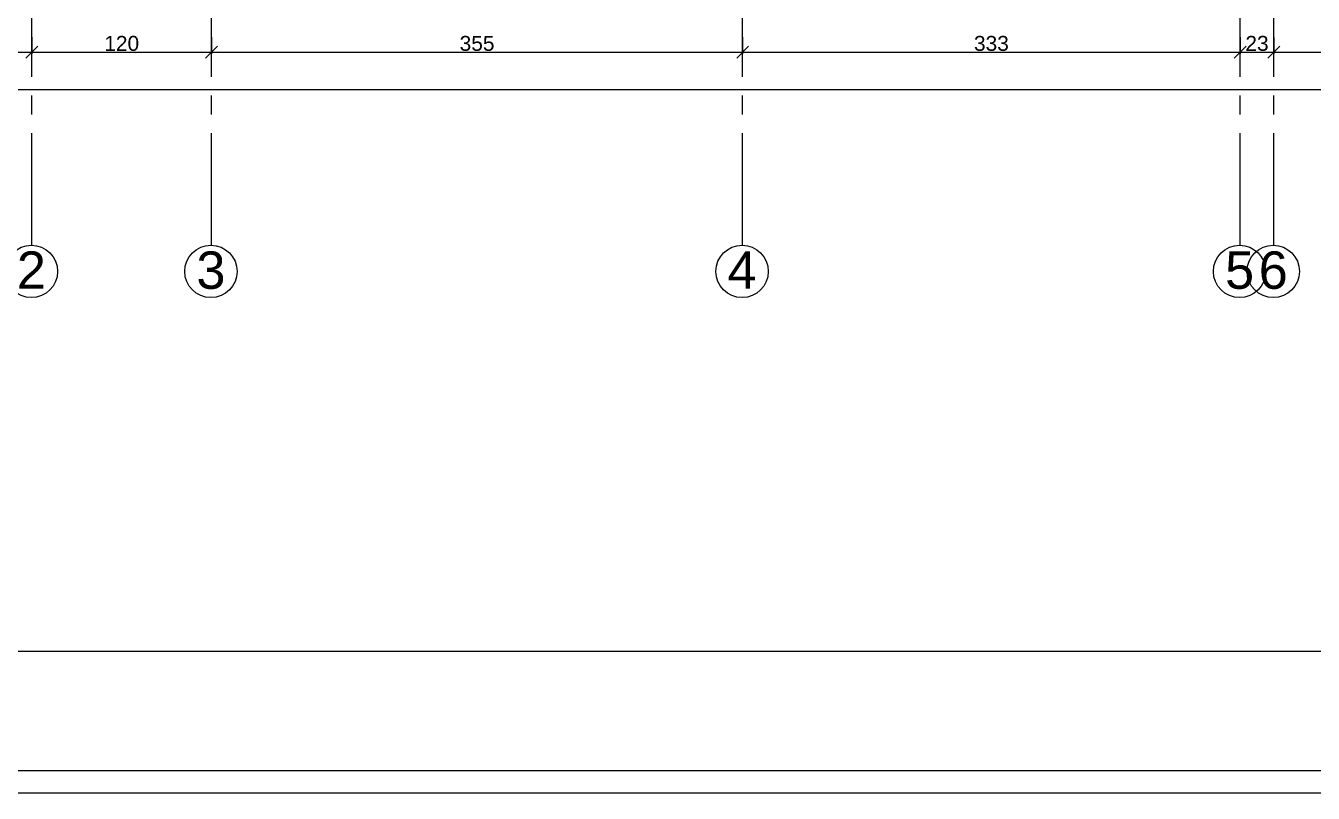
# Model space of a CAD drawing. Header units: centimetres. Extents: x 14449 to 53524, y -19051 to -10746.
# Drawn here: x 29622 to 30482, y -12946 to -12433 of the extents above; entities that cross this region are included whole.
import ezdxf

# ---------------------------------------------------------------- set-up
doc = ezdxf.new("R2010")
doc.units = ezdxf.units.CM
doc.linetypes.add('CENTER2', pattern=[112.5, 75, -12.5, 12.5, -12.5])
for name, color, linetype, lineweight in [('P-AKS', 255, 'Continuous', 5), ('P-ÖLÇÜ DIŞ', 245, 'Continuous', 9), ('rtm-sıva', 252, 'Continuous', 15)]:
    doc.layers.add(name, color=color, linetype=linetype, lineweight=lineweight)
doc.styles.add('arial_1_18', font='arial.ttf', dxfattribs={"height": 0.2})
doc.styles.get("Standard").update_dxf_attribs({"font": 'arial.ttf'})
doc.dimstyles.new('DIŞ ÖLÇÜ', dxfattribs={"dimtxt": 10, "dimasz": 8, "dimexe": 1.25, "dimexo": 0.625, "dimtad": 1, "dimdec": 0, "dimtxsty": 'Standard', "dimblk": 'OBLIQUE', "dimcen": 2.5, "dimse1": 1, "dimse2": 1, "dimclrd": 256, "dimclrt": 256, "dimadec": 0, "dimazin": 0, "dimtfac": 1, "dimtdec": 0, "dimtmove": 0, "dimatfit": 3, "dimldrblk": 'OBLIQUE', "dimfxl": 1, "dimarcsym": 0})

# ---------------------------------------------------------------- blocks, each defined once
blk = doc.blocks.new('YTUJ7U')
at = {"layer": 'P-AKS', "linetype": 'CENTER2'}
for points in [[(26340.62, -9962.63), (26340.62, -8554.55)], [(26460.62, -9962.63), (26460.62, -8554.55)], [(26815.62, -9962.63), (26815.62, -8554.55)], [(27148.12, -9962.63), (27148.12, -8554.55)], [(27170.62, -9962.63), (27170.62, -8554.55)]]:
    blk.add_lwpolyline(points, dxfattribs=at)
at = {"layer": 'P-AKS', "linetype": 'Continuous'}
for centre in [(26340.25, -9980.09), (26460.25, -9980.09), (26815.25, -9980.09), (27147.75, -9980.09), (27170.25, -9980.09)]:
    blk.add_circle(centre, 17.5, dxfattribs=at)
at = {"layer": 'P-AKS', "linetype": 'Continuous', "style": 'arial_1_18'}
for s, p in [('2', (26330.54, -9991.71)), ('3', (26450.54, -9991.71)), ('4', (26805.54, -9991.71)), ('5', (27138.04, -9991.71)), ('6', (27160.54, -9991.71))]:
    blk.add_text(s, height=25, dxfattribs=at).set_placement(p)
blk = doc.blocks.new('_Oblique')
at = {"color": 0, "linetype": 'ByBlock', "lineweight": -2}
blk.add_line((-0.5, -0.5), (0.5, 0.5), dxfattribs=at)
blk = doc.blocks.new('*D4063')
at = {"layer": 'Defpoints', "color": 0, "transparency": 16777216}
for p in [(29315.72, -12438.91), (29625.86, -12438.91), (29625.86, -12451.07)]:
    blk.add_point(p, dxfattribs=at)
at = {"layer": 'P-ÖLÇÜ DIŞ', "color": 0, "lineweight": -2, "transparency": 16777216}
for p, q in [((29315.72, -12441.07), (29315.72, -12452.32)), ((29625.86, -12441.07), (29625.86, -12452.32))]:
    blk.add_line(p, q, dxfattribs=at)
at = {"layer": 'P-ÖLÇÜ DIŞ', "lineweight": -2, "transparency": 16777216}
blk.add_line((29315.72, -12451.07), (29625.86, -12451.07), dxfattribs=at)
at = {"layer": 'P-ÖLÇÜ DIŞ', "lineweight": -2, "transparency": 16777216, "xscale": 8, "yscale": 8, "zscale": 8, "rotation": 180}
blk.add_blockref('_Oblique', (29315.72, -12451.07), dxfattribs=at)
at = {"layer": 'P-ÖLÇÜ DIŞ', "lineweight": -2, "transparency": 16777216, "xscale": 8, "yscale": 8, "zscale": 8}
blk.add_blockref('_Oblique', (29625.86, -12451.07), dxfattribs=at)
at = {"layer": 'P-ÖLÇÜ DIŞ', "transparency": 16777216, "insert": (29470.79, -12445.34), "char_height": 10, "attachment_point": 5}
blk.add_mtext('310', dxfattribs=at)
blk = doc.blocks.new('*D4064')
at = {"layer": 'Defpoints', "color": 0, "transparency": 16777216}
for p in [(29315.72, -12463.91), (32402.38, -12463.91), (32402.38, -12476.07)]:
    blk.add_point(p, dxfattribs=at)
at = {"layer": 'P-ÖLÇÜ DIŞ', "color": 0, "lineweight": -2, "transparency": 16777216}
for p, q in [((29315.72, -12466.07), (29315.72, -12477.32)), ((32402.38, -12466.07), (32402.38, -12477.32))]:
    blk.add_line(p, q, dxfattribs=at)
at = {"layer": 'P-ÖLÇÜ DIŞ', "lineweight": -2, "transparency": 16777216}
blk.add_line((29315.72, -12476.07), (32402.38, -12476.07), dxfattribs=at)
at = {"layer": 'P-ÖLÇÜ DIŞ', "lineweight": -2, "transparency": 16777216, "xscale": 8, "yscale": 8, "zscale": 8, "rotation": 180}
blk.add_blockref('_Oblique', (29315.72, -12476.07), dxfattribs=at)
at = {"layer": 'P-ÖLÇÜ DIŞ', "lineweight": -2, "transparency": 16777216, "xscale": 8, "yscale": 8, "zscale": 8}
blk.add_blockref('_Oblique', (32402.38, -12476.07), dxfattribs=at)
at = {"layer": 'P-ÖLÇÜ DIŞ', "transparency": 16777216, "insert": (30859.05, -12470.34), "char_height": 10, "attachment_point": 5}
blk.add_mtext('3087', dxfattribs=at)
blk = doc.blocks.new('*D4065')
at = {"layer": 'Defpoints', "color": 0, "transparency": 16777216}
for p in [(29625.86, -12438.91), (29745.86, -12438.91), (29745.86, -12451.07)]:
    blk.add_point(p, dxfattribs=at)
at = {"layer": 'P-ÖLÇÜ DIŞ', "color": 0, "lineweight": -2, "transparency": 16777216}
for p, q in [((29625.86, -12441.07), (29625.86, -12452.32)), ((29745.86, -12441.07), (29745.86, -12452.32))]:
    blk.add_line(p, q, dxfattribs=at)
at = {"layer": 'P-ÖLÇÜ DIŞ', "lineweight": -2, "transparency": 16777216}
blk.add_line((29625.86, -12451.07), (29745.86, -12451.07), dxfattribs=at)
at = {"layer": 'P-ÖLÇÜ DIŞ', "lineweight": -2, "transparency": 16777216, "xscale": 8, "yscale": 8, "zscale": 8, "rotation": 180}
blk.add_blockref('_Oblique', (29625.86, -12451.07), dxfattribs=at)
at = {"layer": 'P-ÖLÇÜ DIŞ', "lineweight": -2, "transparency": 16777216, "xscale": 8, "yscale": 8, "zscale": 8}
blk.add_blockref('_Oblique', (29745.86, -12451.07), dxfattribs=at)
at = {"layer": 'P-ÖLÇÜ DIŞ', "transparency": 16777216, "insert": (29685.86, -12445.34), "char_height": 10, "attachment_point": 5}
blk.add_mtext('120', dxfattribs=at)
blk = doc.blocks.new('*D4066')
at = {"layer": 'Defpoints', "color": 0, "transparency": 16777216}
for p in [(29745.86, -12438.91), (30100.86, -12436.91), (30100.86, -12451.07)]:
    blk.add_point(p, dxfattribs=at)
at = {"layer": 'P-ÖLÇÜ DIŞ', "color": 0, "lineweight": -2, "transparency": 16777216}
for p, q in [((29745.86, -12441.07), (29745.86, -12452.32)), ((30100.86, -12441.07), (30100.86, -12452.32))]:
    blk.add_line(p, q, dxfattribs=at)
at = {"layer": 'P-ÖLÇÜ DIŞ', "lineweight": -2, "transparency": 16777216}
blk.add_line((29745.86, -12451.07), (30100.86, -12451.07), dxfattribs=at)
at = {"layer": 'P-ÖLÇÜ DIŞ', "lineweight": -2, "transparency": 16777216, "xscale": 8, "yscale": 8, "zscale": 8, "rotation": 180}
blk.add_blockref('_Oblique', (29745.86, -12451.07), dxfattribs=at)
at = {"layer": 'P-ÖLÇÜ DIŞ', "lineweight": -2, "transparency": 16777216, "xscale": 8, "yscale": 8, "zscale": 8}
blk.add_blockref('_Oblique', (30100.86, -12451.07), dxfattribs=at)
at = {"layer": 'P-ÖLÇÜ DIŞ', "transparency": 16777216, "insert": (29923.36, -12445.34), "char_height": 10, "attachment_point": 5}
blk.add_mtext('355', dxfattribs=at)
blk = doc.blocks.new('*D4067')
at = {"layer": 'Defpoints', "color": 0, "transparency": 16777216}
for p in [(30100.86, -12436.91), (30433.36, -12439.91), (30433.36, -12451.07)]:
    blk.add_point(p, dxfattribs=at)
at = {"layer": 'P-ÖLÇÜ DIŞ', "color": 0, "lineweight": -2, "transparency": 16777216}
for p, q in [((30100.86, -12441.07), (30100.86, -12452.32)), ((30433.36, -12441.07), (30433.36, -12452.32))]:
    blk.add_line(p, q, dxfattribs=at)
at = {"layer": 'P-ÖLÇÜ DIŞ', "lineweight": -2, "transparency": 16777216}
blk.add_line((30100.86, -12451.07), (30433.36, -12451.07), dxfattribs=at)
at = {"layer": 'P-ÖLÇÜ DIŞ', "lineweight": -2, "transparency": 16777216, "xscale": 8, "yscale": 8, "zscale": 8, "rotation": 180}
blk.add_blockref('_Oblique', (30100.86, -12451.07), dxfattribs=at)
at = {"layer": 'P-ÖLÇÜ DIŞ', "lineweight": -2, "transparency": 16777216, "xscale": 8, "yscale": 8, "zscale": 8}
blk.add_blockref('_Oblique', (30433.36, -12451.07), dxfattribs=at)
at = {"layer": 'P-ÖLÇÜ DIŞ', "transparency": 16777216, "insert": (30267.11, -12445.34), "char_height": 10, "attachment_point": 5}
blk.add_mtext('333', dxfattribs=at)
blk = doc.blocks.new('*D4068')
at = {"layer": 'Defpoints', "color": 0, "transparency": 16777216}
for p in [(30433.36, -12439.91), (30455.86, -12440.64), (30455.86, -12451.07)]:
    blk.add_point(p, dxfattribs=at)
at = {"layer": 'P-ÖLÇÜ DIŞ', "color": 0, "lineweight": -2, "transparency": 16777216}
for p, q in [((30433.36, -12441.07), (30433.36, -12452.32)), ((30455.86, -12441.27), (30455.86, -12452.32))]:
    blk.add_line(p, q, dxfattribs=at)
at = {"layer": 'P-ÖLÇÜ DIŞ', "lineweight": -2, "transparency": 16777216}
blk.add_line((30433.36, -12451.07), (30455.86, -12451.07), dxfattribs=at)
at = {"layer": 'P-ÖLÇÜ DIŞ', "lineweight": -2, "transparency": 16777216, "xscale": 8, "yscale": 8, "zscale": 8, "rotation": 180}
blk.add_blockref('_Oblique', (30433.36, -12451.07), dxfattribs=at)
at = {"layer": 'P-ÖLÇÜ DIŞ', "lineweight": -2, "transparency": 16777216, "xscale": 8, "yscale": 8, "zscale": 8}
blk.add_blockref('_Oblique', (30455.86, -12451.07), dxfattribs=at)
at = {"layer": 'P-ÖLÇÜ DIŞ', "transparency": 16777216, "insert": (30444.61, -12445.34), "char_height": 10, "attachment_point": 5}
blk.add_mtext('23', dxfattribs=at)
blk = doc.blocks.new('*D4069')
at = {"layer": 'Defpoints', "color": 0, "transparency": 16777216}
for p in [(30455.86, -12440.64), (30668.36, -12439.37), (30668.36, -12451.07)]:
    blk.add_point(p, dxfattribs=at)
at = {"layer": 'P-ÖLÇÜ DIŞ', "color": 0, "lineweight": -2, "transparency": 16777216}
for p, q in [((30455.86, -12441.27), (30455.86, -12452.32)), ((30668.36, -12441.07), (30668.36, -12452.32))]:
    blk.add_line(p, q, dxfattribs=at)
at = {"layer": 'P-ÖLÇÜ DIŞ', "lineweight": -2, "transparency": 16777216}
blk.add_line((30455.86, -12451.07), (30668.36, -12451.07), dxfattribs=at)
at = {"layer": 'P-ÖLÇÜ DIŞ', "lineweight": -2, "transparency": 16777216, "xscale": 8, "yscale": 8, "zscale": 8, "rotation": 180}
blk.add_blockref('_Oblique', (30455.86, -12451.07), dxfattribs=at)
at = {"layer": 'P-ÖLÇÜ DIŞ', "lineweight": -2, "transparency": 16777216, "xscale": 8, "yscale": 8, "zscale": 8}
blk.add_blockref('_Oblique', (30668.36, -12451.07), dxfattribs=at)
at = {"layer": 'P-ÖLÇÜ DIŞ', "transparency": 16777216, "insert": (30562.11, -12445.34), "char_height": 10, "attachment_point": 5}
blk.add_mtext('213', dxfattribs=at)

msp = doc.modelspace()

# ---------------------------------------------------------------- linework, layer by layer
at = {"color": 2, "lineweight": 25}
for p, q in [((29037.25, -12851.25), (32689.35, -12851.25)), ((32689.35, -12931.25), (29037.25, -12931.25))]:
    msp.add_line(p, q, dxfattribs=at)
msp.add_lwpolyline([(53524.41, -12946.25), (16573.39, -12946.25)], dxfattribs=at)

# ---------------------------------------------------------------- block references
at = {"layer": 'rtm-sıva'}
msp.add_blockref('YTUJ7U', (3285.24, -2617.54), dxfattribs=at)

# ---------------------------------------------------------------- dimensions: what is measured, and where the dimension line sits
at = {"layer": 'P-ÖLÇÜ DIŞ'}
for base, p1, p2, override, picture, middle in [((29625.86, -12451.07), (29315.72, -12438.91), (29625.86, -12438.91), {"dimse1": 0, "dimse2": 0, "dimfxl": 10, "dimfxlon": 1}, '*D4063', (29470.79, -12445.34)), ((29745.86, -12451.07), (29625.86, -12438.91), (29745.86, -12438.91), {"dimse1": 0, "dimse2": 0, "dimfxl": 10, "dimfxlon": 1}, '*D4065', (29685.86, -12445.34)), ((30100.86, -12451.07), (29745.86, -12438.91), (30100.86, -12436.91), {"dimse1": 0, "dimse2": 0, "dimtmove": 1, "dimfxl": 10, "dimfxlon": 1}, '*D4066', (29923.36, -12445.34)), ((30433.36251484, -12451.07469603), (30100.86251484, -12436.91115578), (30433.36251484, -12439.910474), {"dimse1": 0, "dimse2": 0, "dimtmove": 1, "dimfxl": 10, "dimfxlon": 1}, '*D4067', (30267.11251484, -12445.34055551)), ((30455.86251484, -12451.07469603), (30433.36251484, -12439.910474), (30455.86251484, -12440.6408853), {"dimse1": 0, "dimse2": 0, "dimtmove": 1, "dimfxl": 10, "dimfxlon": 1}, '*D4068', (30444.61251484, -12445.34055551)), ((30668.36252, -12451.0747), (30455.86251, -12440.64089), (30668.36252, -12439.37347), {"dimse1": 0, "dimse2": 0, "dimtmove": 1, "dimfxl": 10, "dimfxlon": 1}, '*D4069', (30562.11251, -12445.34056)), ((32402.38, -12476.07), (29315.72, -12463.91), (32402.38, -12463.91), {"dimse1": 0, "dimse2": 0, "dimfxl": 10, "dimfxlon": 1}, '*D4064', (30859.05, -12470.34))]:
    dim = msp.add_linear_dim(base=base, p1=p1, p2=p2, dimstyle='DIŞ ÖLÇÜ', override=override, dxfattribs=at)
    dim.commit()
    dim.dimension.update_dxf_attribs({"geometry": picture, "text_midpoint": middle})

doc.saveas('drawing.dxf')
